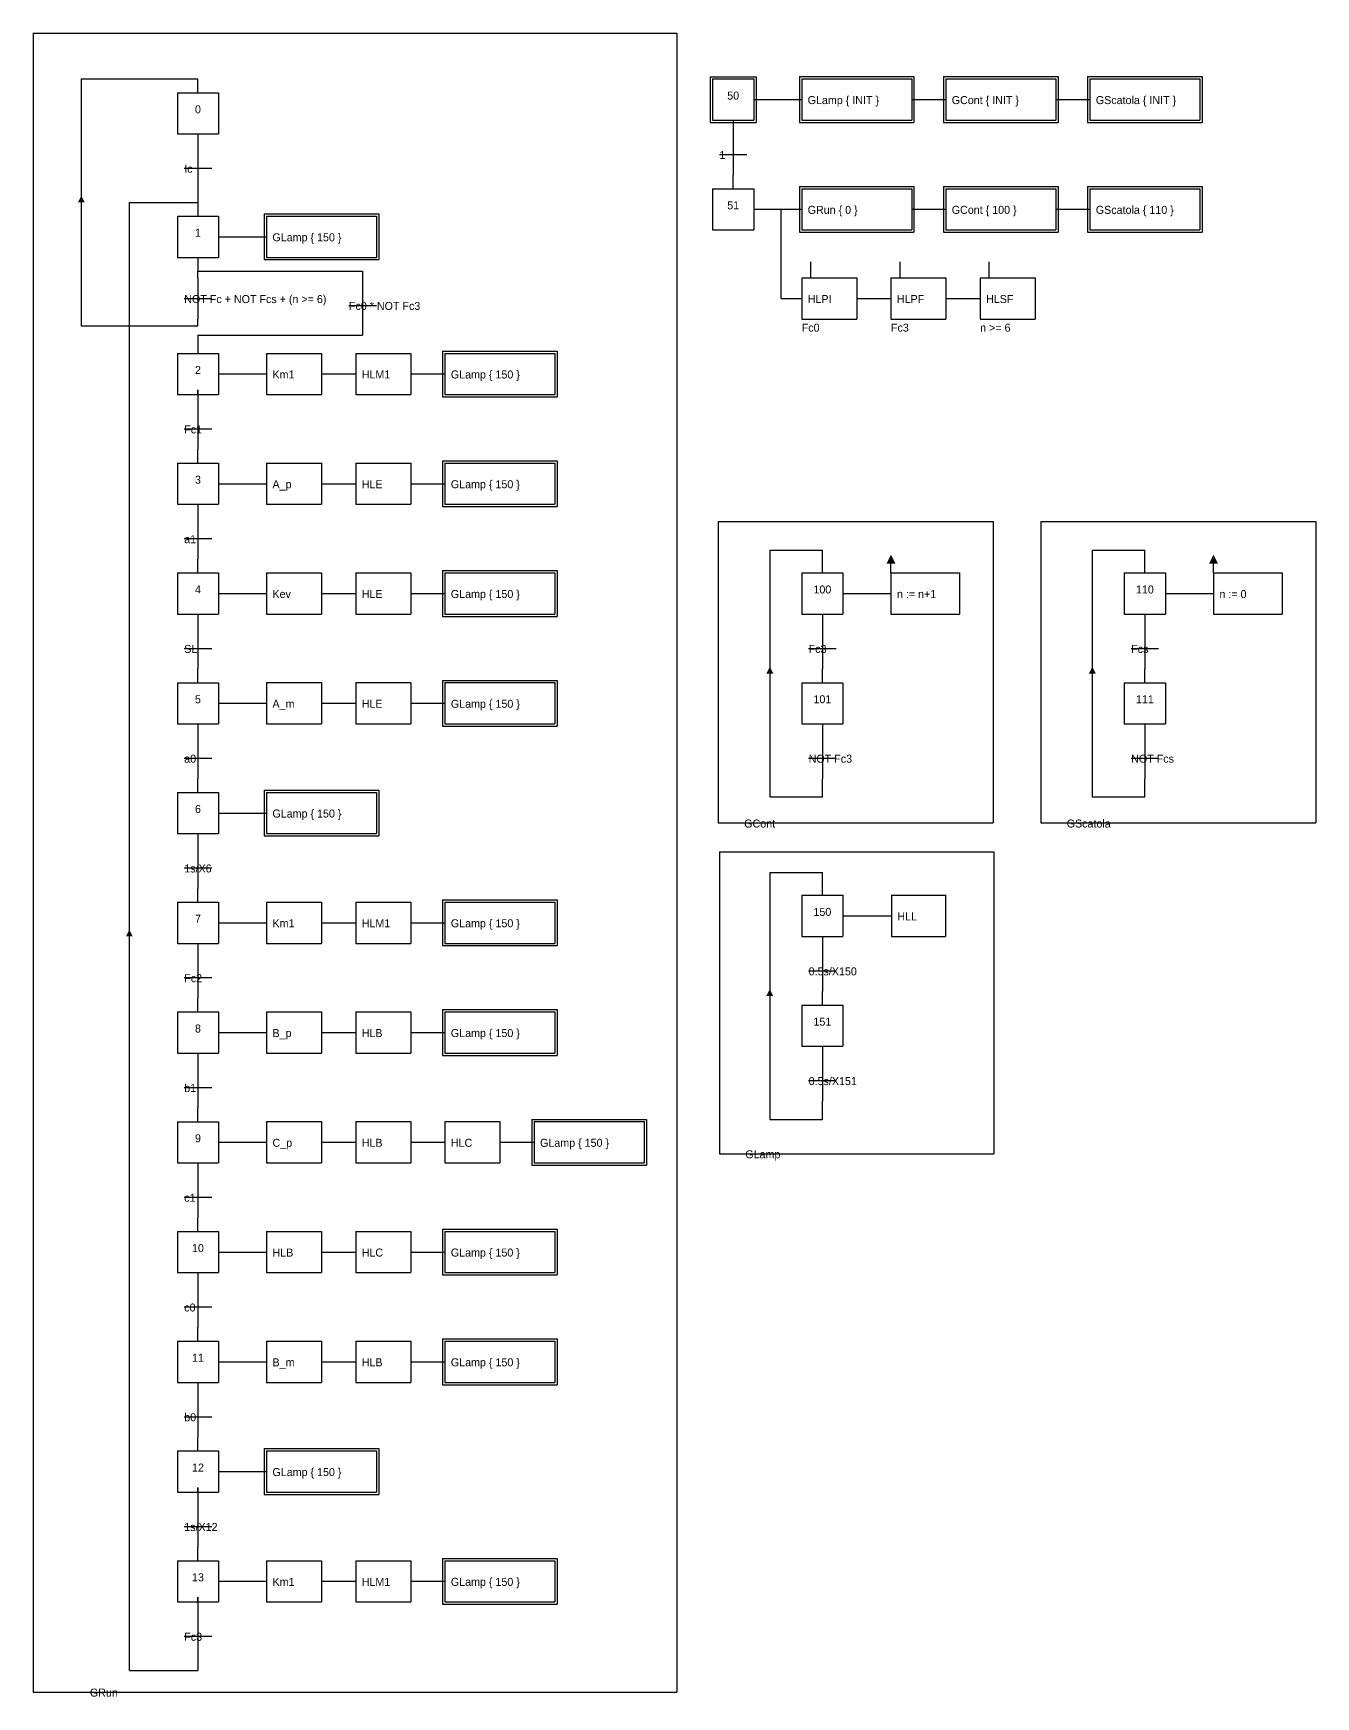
# Model space of a CAD drawing. Extents: x 1 to 289, y 5 to 746.
# Drawn here: x 8.5 to 288.8, y 5.5 to 369.2 of the extents above; entities that cross this region are included whole.
import ezdxf
from ezdxf.enums import TextEntityAlignment as Align

# ---------------------------------------------------------------- set-up
doc = ezdxf.new("R2010")
doc.units = 0
doc.linetypes.add('AUSGEZOGEN', pattern=[0])
for name, color, linetype in [('1', 7, 'AUSGEZOGEN'), ('LINES', 7, 'AUSGEZOGEN'), ('TCONNECTIONS', 7, 'AUSGEZOGEN'), ('TEXT', 7, 'AUSGEZOGEN')]:
    doc.layers.add(name, color=color, linetype=linetype)

# ---------------------------------------------------------------- blocks, each defined once
blk = doc.blocks.new('B79')
at = {"layer": 'TCONNECTIONS', "color": 7}
for p, q in [((0, 9), (9, 9)), ((0, 9), (0, 0)), ((9, 9), (9, 0)), ((0, 0), (9, 0))]:
    blk.add_line(p, q, dxfattribs=at)
blk.add_text('0', height=1.75, dxfattribs=at).set_placement((4.5, 4.5), align=Align.CENTER)
blk = doc.blocks.new('B80')
at = {"layer": 'TCONNECTIONS', "color": 7}
for p, q in [((3, 9), (3, 0)), ((0, 4.5), (6, 4.5))]:
    blk.add_line(p, q, dxfattribs=at)
at = {"layer": 'TEXT', "color": 7}
blk.add_text('Ic', height=1.75, dxfattribs=at).set_placement((0, 3.5))
blk = doc.blocks.new('B81')
at = {"layer": 'TEXT', "color": 7}
for p, q in [((0, 9), (9, 9)), ((0, 9), (0, 0)), ((9, 9), (9, 0)), ((0, 0), (9, 0))]:
    blk.add_line(p, q, dxfattribs=at)
blk.add_text('1', height=1.75, dxfattribs=at).set_placement((4.5, 4.5), align=Align.CENTER)
blk = doc.blocks.new('B82')
at = {"layer": 'TEXT', "color": 7}
for p, q in [((3, 9), (3, 0)), ((0, 4.5), (6, 4.5))]:
    blk.add_line(p, q, dxfattribs=at)
blk.add_text('Fc0 * NOT Fc3', height=1.75, dxfattribs=at).set_placement((0, 3.5))
blk = doc.blocks.new('B83')
at = {"layer": 'TEXT', "color": 7}
for p, q in [((0, 9), (9, 9)), ((0, 9), (0, 0)), ((9, 9), (9, 0)), ((0, 0), (9, 0))]:
    blk.add_line(p, q, dxfattribs=at)
blk.add_text('2', height=1.75, dxfattribs=at).set_placement((4.5, 4.5), align=Align.CENTER)
blk = doc.blocks.new('B84')
at = {"layer": 'TEXT', "color": 7}
for p, q in [((3, 9), (3, 0)), ((0, 4.5), (6, 4.5))]:
    blk.add_line(p, q, dxfattribs=at)
blk.add_text('NOT Fc + NOT Fcs + (n >= 6)', height=1.75, dxfattribs=at).set_placement((0, 3.5))
blk = doc.blocks.new('B85')
at = {"layer": 'TEXT', "color": 7}
for p, q in [((0, 9), (9, 9)), ((0, 9), (0, 0)), ((9, 9), (9, 0)), ((0, 0), (9, 0))]:
    blk.add_line(p, q, dxfattribs=at)
blk.add_text('3', height=1.75, dxfattribs=at).set_placement((4.5, 4.5), align=Align.CENTER)
blk = doc.blocks.new('B86')
at = {"layer": 'TEXT', "color": 7}
for p, q in [((3, 9), (3, 0)), ((0, 4.5), (6, 4.5))]:
    blk.add_line(p, q, dxfattribs=at)
blk.add_text('Fc1', height=1.75, dxfattribs=at).set_placement((0, 3.5))
blk = doc.blocks.new('B87')
at = {"layer": 'TEXT', "color": 7}
for p, q in [((0, 9), (9, 9)), ((0, 9), (0, 0)), ((9, 9), (9, 0)), ((0, 0), (9, 0))]:
    blk.add_line(p, q, dxfattribs=at)
blk.add_text('4', height=1.75, dxfattribs=at).set_placement((4.5, 4.5), align=Align.CENTER)
blk = doc.blocks.new('B88')
at = {"layer": 'TEXT', "color": 7}
for p, q in [((3, 9), (3, 0)), ((0, 4.5), (6, 4.5))]:
    blk.add_line(p, q, dxfattribs=at)
blk.add_text('a1', height=1.75, dxfattribs=at).set_placement((0, 3.5))
blk = doc.blocks.new('B89')
at = {"layer": 'TEXT', "color": 7}
for p, q in [((0, 9), (9, 9)), ((0, 9), (0, 0)), ((9, 9), (9, 0)), ((0, 0), (9, 0))]:
    blk.add_line(p, q, dxfattribs=at)
blk.add_text('5', height=1.75, dxfattribs=at).set_placement((4.5, 4.5), align=Align.CENTER)
blk = doc.blocks.new('B90')
at = {"layer": 'TEXT', "color": 7}
for p, q in [((3, 9), (3, 0)), ((0, 4.5), (6, 4.5))]:
    blk.add_line(p, q, dxfattribs=at)
blk.add_text('SL', height=1.75, dxfattribs=at).set_placement((0, 3.5))
blk = doc.blocks.new('B91')
at = {"layer": 'TEXT', "color": 7}
for p, q in [((0, 9), (9, 9)), ((0, 9), (0, 0)), ((9, 9), (9, 0)), ((0, 0), (9, 0))]:
    blk.add_line(p, q, dxfattribs=at)
blk.add_text('6', height=1.75, dxfattribs=at).set_placement((4.5, 4.5), align=Align.CENTER)
blk = doc.blocks.new('B92')
at = {"layer": 'TEXT', "color": 7}
for p, q in [((3, 9), (3, 0)), ((0, 4.5), (6, 4.5))]:
    blk.add_line(p, q, dxfattribs=at)
blk.add_text('a0', height=1.75, dxfattribs=at).set_placement((0, 3.5))
blk = doc.blocks.new('B93')
at = {"layer": 'TEXT', "color": 7}
for p, q in [((0, 9), (9, 9)), ((0, 9), (0, 0)), ((9, 9), (9, 0)), ((0, 0), (9, 0))]:
    blk.add_line(p, q, dxfattribs=at)
blk.add_text('7', height=1.75, dxfattribs=at).set_placement((4.5, 4.5), align=Align.CENTER)
blk = doc.blocks.new('B94')
at = {"layer": 'TEXT', "color": 7}
for p, q in [((3, 9), (3, 0)), ((0, 4.5), (6, 4.5))]:
    blk.add_line(p, q, dxfattribs=at)
blk.add_text('1s/X6', height=1.75, dxfattribs=at).set_placement((0, 3.5))
blk = doc.blocks.new('B95')
at = {"layer": 'TEXT', "color": 7}
for p, q in [((0, 9), (9, 9)), ((0, 9), (0, 0)), ((9, 9), (9, 0)), ((0, 0), (9, 0))]:
    blk.add_line(p, q, dxfattribs=at)
blk.add_text('8', height=1.75, dxfattribs=at).set_placement((4.5, 4.5), align=Align.CENTER)
blk = doc.blocks.new('B96')
at = {"layer": 'TEXT', "color": 7}
for p, q in [((3, 9), (3, 0)), ((0, 4.5), (6, 4.5))]:
    blk.add_line(p, q, dxfattribs=at)
blk.add_text('Fc2', height=1.75, dxfattribs=at).set_placement((0, 3.5))
blk = doc.blocks.new('B97')
at = {"layer": 'TEXT', "color": 7}
for p, q in [((0, 9), (9, 9)), ((0, 9), (0, 0)), ((9, 9), (9, 0)), ((0, 0), (9, 0))]:
    blk.add_line(p, q, dxfattribs=at)
blk.add_text('9', height=1.75, dxfattribs=at).set_placement((4.5, 4.5), align=Align.CENTER)
blk = doc.blocks.new('B98')
at = {"layer": 'TEXT', "color": 7}
for p, q in [((3, 9), (3, 0)), ((0, 4.5), (6, 4.5))]:
    blk.add_line(p, q, dxfattribs=at)
blk.add_text('b1', height=1.75, dxfattribs=at).set_placement((0, 3.5))
blk = doc.blocks.new('B99')
at = {"layer": 'TEXT', "color": 7}
for p, q in [((0, 9), (9, 9)), ((0, 9), (0, 0)), ((9, 9), (9, 0)), ((0, 0), (9, 0))]:
    blk.add_line(p, q, dxfattribs=at)
blk.add_text('10', height=1.75, dxfattribs=at).set_placement((4.5, 4.5), align=Align.CENTER)
blk = doc.blocks.new('B100')
at = {"layer": 'TEXT', "color": 7}
for p, q in [((3, 9), (3, 0)), ((0, 4.5), (6, 4.5))]:
    blk.add_line(p, q, dxfattribs=at)
blk.add_text('c1', height=1.75, dxfattribs=at).set_placement((0, 3.5))
blk = doc.blocks.new('B101')
at = {"layer": 'TEXT', "color": 7}
for p, q in [((0, 9), (9, 9)), ((0, 9), (0, 0)), ((9, 9), (9, 0)), ((0, 0), (9, 0))]:
    blk.add_line(p, q, dxfattribs=at)
blk.add_text('11', height=1.75, dxfattribs=at).set_placement((4.5, 4.5), align=Align.CENTER)
blk = doc.blocks.new('B102')
at = {"layer": 'TEXT', "color": 7}
for p, q in [((3, 9), (3, 0)), ((0, 4.5), (6, 4.5))]:
    blk.add_line(p, q, dxfattribs=at)
blk.add_text('c0', height=1.75, dxfattribs=at).set_placement((0, 3.5))
blk = doc.blocks.new('B103')
at = {"layer": 'TEXT', "color": 7}
for p, q in [((0, 9), (9, 9)), ((0, 9), (0, 0)), ((9, 9), (9, 0)), ((0, 0), (9, 0))]:
    blk.add_line(p, q, dxfattribs=at)
blk.add_text('12', height=1.75, dxfattribs=at).set_placement((4.5, 4.5), align=Align.CENTER)
blk = doc.blocks.new('B104')
at = {"layer": 'TEXT', "color": 7}
for p, q in [((3, 9), (3, 0)), ((0, 4.5), (6, 4.5))]:
    blk.add_line(p, q, dxfattribs=at)
blk.add_text('b0', height=1.75, dxfattribs=at).set_placement((0, 3.5))
blk = doc.blocks.new('B105')
at = {"layer": 'TEXT', "color": 7}
for p, q in [((0, 9), (9, 9)), ((0, 9), (0, 0)), ((9, 9), (9, 0)), ((0, 0), (9, 0))]:
    blk.add_line(p, q, dxfattribs=at)
blk.add_text('13', height=1.75, dxfattribs=at).set_placement((4.5, 4.5), align=Align.CENTER)
blk = doc.blocks.new('B106')
at = {"layer": 'TEXT', "color": 7}
for p, q in [((3, 9), (3, 0)), ((0, 4.5), (6, 4.5))]:
    blk.add_line(p, q, dxfattribs=at)
blk.add_text('1s/X12', height=1.75, dxfattribs=at).set_placement((0, 3.5))
blk = doc.blocks.new('B107')
at = {"layer": 'TEXT', "color": 7}
for p, q in [((3, 9), (3, 0)), ((0, 4.5), (6, 4.5))]:
    blk.add_line(p, q, dxfattribs=at)
blk.add_text('Fc3', height=1.75, dxfattribs=at).set_placement((0, 3.5))
blk = doc.blocks.new('B108')
at = {"layer": 'TEXT', "color": 7}
for p, q in [((0, 65.93), (60.1, 65.93)), ((0, 65.93), (0, 0)), ((60.1, 65.93), (60.1, 0)), ((0, 0), (60.1, 0))]:
    blk.add_line(p, q, dxfattribs=at)
blk.add_text(' GCont ', height=1.75, dxfattribs=at).set_placement((5.01, -1))
blk = doc.blocks.new('B109')
at = {"layer": 'TEXT', "color": 7}
for p, q in [((0, 9), (9, 9)), ((0, 9), (0, 0)), ((9, 9), (9, 0)), ((0, 0), (9, 0))]:
    blk.add_line(p, q, dxfattribs=at)
blk.add_text('100', height=1.75, dxfattribs=at).set_placement((4.5, 4.5), align=Align.CENTER)
blk = doc.blocks.new('B110')
at = {"layer": 'TEXT', "color": 7}
for p, q in [((0, 9), (9, 9)), ((0, 9), (0, 0)), ((9, 9), (9, 0)), ((0, 0), (9, 0))]:
    blk.add_line(p, q, dxfattribs=at)
blk.add_text('101', height=1.75, dxfattribs=at).set_placement((4.5, 4.5), align=Align.CENTER)
blk = doc.blocks.new('B111')
at = {"layer": 'TEXT', "color": 7}
for p, q in [((3, 9), (3, 0)), ((0, 4.5), (6, 4.5))]:
    blk.add_line(p, q, dxfattribs=at)
blk.add_text('Fc3', height=1.75, dxfattribs=at).set_placement((0, 3.5))
blk = doc.blocks.new('B112')
at = {"layer": 'TEXT', "color": 7}
for p, q in [((3, 9), (3, 0)), ((0, 4.5), (6, 4.5))]:
    blk.add_line(p, q, dxfattribs=at)
blk.add_text('NOT Fc3', height=1.75, dxfattribs=at).set_placement((0, 3.5))
blk = doc.blocks.new('B113')
at = {"layer": 'TEXT', "color": 7}
for p, q in [((0, 9), (0, 11)), ((0, 9), (15, 9)), ((0, 9), (0, 0)), ((15, 9), (15, 0)), ((0, 0), (15, 0))]:
    blk.add_line(p, q, dxfattribs=at)
blk.add_solid([(-1, 11), (0, 13), (-1, 11), (1, 11)], dxfattribs=at)
blk.add_text('  n := n+1', height=1.75, dxfattribs=at).set_placement((0, 3.5))
blk = doc.blocks.new('B114')
at = {"layer": 'TEXT', "color": 7}
for p, q in [((0, 66), (60, 66)), ((0, 66), (0, 0)), ((60, 66), (60, 0)), ((0, 0), (60, 0))]:
    blk.add_line(p, q, dxfattribs=at)
blk.add_text(' GLamp ', height=1.75, dxfattribs=at).set_placement((5, -1))
blk = doc.blocks.new('B115')
at = {"layer": 'TEXT', "color": 7}
for p, q in [((0, 9), (9, 9)), ((0, 9), (0, 0)), ((9, 9), (9, 0)), ((0, 0), (9, 0))]:
    blk.add_line(p, q, dxfattribs=at)
blk.add_text('150', height=1.75, dxfattribs=at).set_placement((4.5, 4.5), align=Align.CENTER)
blk = doc.blocks.new('B116')
at = {"layer": 'TEXT', "color": 7}
for p, q in [((0, 9), (9, 9)), ((0, 9), (0, 0)), ((9, 9), (9, 0)), ((0, 0), (9, 0))]:
    blk.add_line(p, q, dxfattribs=at)
blk.add_text('151', height=1.75, dxfattribs=at).set_placement((4.5, 4.5), align=Align.CENTER)
blk = doc.blocks.new('B117')
at = {"layer": 'TEXT', "color": 7}
for p, q in [((3, 9), (3, 0)), ((0, 4.5), (6, 4.5))]:
    blk.add_line(p, q, dxfattribs=at)
blk.add_text('0.5s/X150', height=1.75, dxfattribs=at).set_placement((0, 3.5))
blk = doc.blocks.new('B118')
at = {"layer": 'TEXT', "color": 7}
for p, q in [((3, 9), (3, 0)), ((0, 4.5), (6, 4.5))]:
    blk.add_line(p, q, dxfattribs=at)
blk.add_text('0.5s/X151', height=1.75, dxfattribs=at).set_placement((0, 3.5))
blk = doc.blocks.new('B119')
at = {"layer": 'TEXT', "color": 7}
for p, q in [((0, 9.01), (11.84, 9.01)), ((0, 9.01), (0, 0)), ((11.84, 9.01), (11.84, 0)), ((0, 0), (11.84, 0))]:
    blk.add_line(p, q, dxfattribs=at)
blk.add_text('  HLL', height=1.75, dxfattribs=at).set_placement((0, 3.51))
blk = doc.blocks.new('B120')
at = {"layer": 'TEXT', "color": 7}
for p, q in [((0, 65.93), (60.1, 65.93)), ((0, 65.93), (0, 0)), ((60.1, 65.93), (60.1, 0)), ((0, 0), (60.1, 0))]:
    blk.add_line(p, q, dxfattribs=at)
blk.add_text(' GScatola ', height=1.75, dxfattribs=at).set_placement((5.01, -1))
blk = doc.blocks.new('B121')
at = {"layer": 'TEXT', "color": 7}
for p, q in [((0, 9), (9, 9)), ((0, 9), (0, 0)), ((9, 9), (9, 0)), ((0, 0), (9, 0))]:
    blk.add_line(p, q, dxfattribs=at)
blk.add_text('110', height=1.75, dxfattribs=at).set_placement((4.5, 4.5), align=Align.CENTER)
blk = doc.blocks.new('B122')
at = {"layer": 'TEXT', "color": 7}
for p, q in [((0, 9), (9, 9)), ((0, 9), (0, 0)), ((9, 9), (9, 0)), ((0, 0), (9, 0))]:
    blk.add_line(p, q, dxfattribs=at)
blk.add_text('111', height=1.75, dxfattribs=at).set_placement((4.5, 4.5), align=Align.CENTER)
blk = doc.blocks.new('B123')
at = {"layer": 'TEXT', "color": 7}
for p, q in [((3, 9), (3, 0)), ((0, 4.5), (6, 4.5))]:
    blk.add_line(p, q, dxfattribs=at)
blk.add_text('Fcs', height=1.75, dxfattribs=at).set_placement((0, 3.5))
blk = doc.blocks.new('B124')
at = {"layer": 'TEXT', "color": 7}
for p, q in [((3, 9), (3, 0)), ((0, 4.5), (6, 4.5))]:
    blk.add_line(p, q, dxfattribs=at)
blk.add_text('NOT Fcs', height=1.75, dxfattribs=at).set_placement((0, 3.5))
blk = doc.blocks.new('B125')
at = {"layer": 'TEXT', "color": 7}
for p, q in [((-0.5, 9.51), (24.54, 9.51)), ((-0.5, 9.51), (-0.5, -0.5)), ((0, 9.01), (24.04, 9.01)), ((0, 9.01), (0, 0)), ((24.04, 9.01), (24.04, 0)), ((24.54, 9.51), (24.54, -0.5)), ((0, 0), (24.04, 0)), ((-0.5, -0.5), (24.54, -0.5))]:
    blk.add_line(p, q, dxfattribs=at)
blk.add_text('  GLamp { 150 }', height=1.75, dxfattribs=at).set_placement((0, 3.51))
blk = doc.blocks.new('B126')
at = {"layer": 'TEXT', "color": 7}
for p, q in [((0, 9.01), (12.02, 9.01)), ((0, 9.01), (0, 0)), ((12.02, 9.01), (12.02, 0)), ((0, 0), (12.02, 0))]:
    blk.add_line(p, q, dxfattribs=at)
blk.add_text('  Km1', height=1.75, dxfattribs=at).set_placement((0, 3.51))
blk = doc.blocks.new('B127')
at = {"layer": 'TEXT', "color": 7}
for p, q in [((0, 9.01), (12.02, 9.01)), ((0, 9.01), (0, 0)), ((12.02, 9.01), (12.02, 0)), ((0, 0), (12.02, 0))]:
    blk.add_line(p, q, dxfattribs=at)
blk.add_text('  HLM1', height=1.75, dxfattribs=at).set_placement((0, 3.51))
blk = doc.blocks.new('B128')
at = {"layer": 'TEXT', "color": 7}
for p, q in [((-0.5, 9.51), (24.54, 9.51)), ((-0.5, 9.51), (-0.5, -0.5)), ((0, 9.01), (24.04, 9.01)), ((0, 9.01), (0, 0)), ((24.04, 9.01), (24.04, 0)), ((24.54, 9.51), (24.54, -0.5)), ((0, 0), (24.04, 0)), ((-0.5, -0.5), (24.54, -0.5))]:
    blk.add_line(p, q, dxfattribs=at)
blk.add_text('  GLamp { 150 }', height=1.75, dxfattribs=at).set_placement((0, 3.51))
blk = doc.blocks.new('B129')
at = {"layer": 'TEXT', "color": 7}
for p, q in [((0, 9.01), (12.02, 9.01)), ((0, 9.01), (0, 0)), ((12.02, 9.01), (12.02, 0)), ((0, 0), (12.02, 0))]:
    blk.add_line(p, q, dxfattribs=at)
blk.add_text('  A_p', height=1.75, dxfattribs=at).set_placement((0, 3.51))
blk = doc.blocks.new('B130')
at = {"layer": 'TEXT', "color": 7}
for p, q in [((0, 9.01), (12.02, 9.01)), ((0, 9.01), (0, 0)), ((12.02, 9.01), (12.02, 0)), ((0, 0), (12.02, 0))]:
    blk.add_line(p, q, dxfattribs=at)
blk.add_text('  HLE', height=1.75, dxfattribs=at).set_placement((0, 3.51))
blk = doc.blocks.new('B131')
at = {"layer": 'TEXT', "color": 7}
for p, q in [((-0.5, 9.51), (24.54, 9.51)), ((-0.5, 9.51), (-0.5, -0.5)), ((0, 9.01), (24.04, 9.01)), ((0, 9.01), (0, 0)), ((24.04, 9.01), (24.04, 0)), ((24.54, 9.51), (24.54, -0.5)), ((0, 0), (24.04, 0)), ((-0.5, -0.5), (24.54, -0.5))]:
    blk.add_line(p, q, dxfattribs=at)
blk.add_text('  GLamp { 150 }', height=1.75, dxfattribs=at).set_placement((0, 3.51))
blk = doc.blocks.new('B132')
at = {"layer": 'TEXT', "color": 7}
for p, q in [((0, 9.01), (12.02, 9.01)), ((0, 9.01), (0, 0)), ((12.02, 9.01), (12.02, 0)), ((0, 0), (12.02, 0))]:
    blk.add_line(p, q, dxfattribs=at)
blk.add_text('  Kev', height=1.75, dxfattribs=at).set_placement((0, 3.51))
blk = doc.blocks.new('B133')
at = {"layer": 'TEXT', "color": 7}
for p, q in [((0, 9.01), (12.02, 9.01)), ((0, 9.01), (0, 0)), ((12.02, 9.01), (12.02, 0)), ((0, 0), (12.02, 0))]:
    blk.add_line(p, q, dxfattribs=at)
blk.add_text('  HLE', height=1.75, dxfattribs=at).set_placement((0, 3.51))
blk = doc.blocks.new('B134')
at = {"layer": 'TEXT', "color": 7}
for p, q in [((-0.5, 9.51), (24.54, 9.51)), ((-0.5, 9.51), (-0.5, -0.5)), ((0, 9.01), (24.04, 9.01)), ((0, 9.01), (0, 0)), ((24.04, 9.01), (24.04, 0)), ((24.54, 9.51), (24.54, -0.5)), ((0, 0), (24.04, 0)), ((-0.5, -0.5), (24.54, -0.5))]:
    blk.add_line(p, q, dxfattribs=at)
blk.add_text('  GLamp { 150 }', height=1.75, dxfattribs=at).set_placement((0, 3.51))
blk = doc.blocks.new('B135')
at = {"layer": 'TEXT', "color": 7}
for p, q in [((0, 9.01), (12.02, 9.01)), ((0, 9.01), (0, 0)), ((12.02, 9.01), (12.02, 0)), ((0, 0), (12.02, 0))]:
    blk.add_line(p, q, dxfattribs=at)
blk.add_text('  A_m', height=1.75, dxfattribs=at).set_placement((0, 3.51))
blk = doc.blocks.new('B136')
at = {"layer": 'TEXT', "color": 7}
for p, q in [((0, 9.01), (12.02, 9.01)), ((0, 9.01), (0, 0)), ((12.02, 9.01), (12.02, 0)), ((0, 0), (12.02, 0))]:
    blk.add_line(p, q, dxfattribs=at)
blk.add_text('  HLE', height=1.75, dxfattribs=at).set_placement((0, 3.51))
blk = doc.blocks.new('B137')
at = {"layer": 'TEXT', "color": 7}
for p, q in [((-0.5, 9.51), (24.54, 9.51)), ((-0.5, 9.51), (-0.5, -0.5)), ((0, 9.01), (24.04, 9.01)), ((0, 9.01), (0, 0)), ((24.04, 9.01), (24.04, 0)), ((24.54, 9.51), (24.54, -0.5)), ((0, 0), (24.04, 0)), ((-0.5, -0.5), (24.54, -0.5))]:
    blk.add_line(p, q, dxfattribs=at)
blk.add_text('  GLamp { 150 }', height=1.75, dxfattribs=at).set_placement((0, 3.51))
blk = doc.blocks.new('B138')
at = {"layer": 'TEXT', "color": 7}
for p, q in [((-0.5, 9.51), (24.54, 9.51)), ((-0.5, 9.51), (-0.5, -0.5)), ((0, 9.01), (24.04, 9.01)), ((0, 9.01), (0, 0)), ((24.04, 9.01), (24.04, 0)), ((24.54, 9.51), (24.54, -0.5)), ((0, 0), (24.04, 0)), ((-0.5, -0.5), (24.54, -0.5))]:
    blk.add_line(p, q, dxfattribs=at)
blk.add_text('  GLamp { 150 }', height=1.75, dxfattribs=at).set_placement((0, 3.51))
blk = doc.blocks.new('B139')
at = {"layer": 'TEXT', "color": 7}
for p, q in [((0, 9.01), (12.02, 9.01)), ((0, 9.01), (0, 0)), ((12.02, 9.01), (12.02, 0)), ((0, 0), (12.02, 0))]:
    blk.add_line(p, q, dxfattribs=at)
blk.add_text('  Km1', height=1.75, dxfattribs=at).set_placement((0, 3.51))
blk = doc.blocks.new('B140')
at = {"layer": 'TEXT', "color": 7}
for p, q in [((0, 9.01), (12.02, 9.01)), ((0, 9.01), (0, 0)), ((12.02, 9.01), (12.02, 0)), ((0, 0), (12.02, 0))]:
    blk.add_line(p, q, dxfattribs=at)
blk.add_text('  HLM1', height=1.75, dxfattribs=at).set_placement((0, 3.51))
blk = doc.blocks.new('B141')
at = {"layer": 'TEXT', "color": 7}
for p, q in [((-0.5, 9.51), (24.54, 9.51)), ((-0.5, 9.51), (-0.5, -0.5)), ((0, 9.01), (24.04, 9.01)), ((0, 9.01), (0, 0)), ((24.04, 9.01), (24.04, 0)), ((24.54, 9.51), (24.54, -0.5)), ((0, 0), (24.04, 0)), ((-0.5, -0.5), (24.54, -0.5))]:
    blk.add_line(p, q, dxfattribs=at)
blk.add_text('  GLamp { 150 }', height=1.75, dxfattribs=at).set_placement((0, 3.51))
blk = doc.blocks.new('B142')
at = {"layer": 'TEXT', "color": 7}
for p, q in [((0, 9.01), (12.02, 9.01)), ((0, 9.01), (0, 0)), ((12.02, 9.01), (12.02, 0)), ((0, 0), (12.02, 0))]:
    blk.add_line(p, q, dxfattribs=at)
blk.add_text('  B_p', height=1.75, dxfattribs=at).set_placement((0, 3.51))
blk = doc.blocks.new('B143')
at = {"layer": 'TEXT', "color": 7}
for p, q in [((0, 9.01), (12.02, 9.01)), ((0, 9.01), (0, 0)), ((12.02, 9.01), (12.02, 0)), ((0, 0), (12.02, 0))]:
    blk.add_line(p, q, dxfattribs=at)
blk.add_text('  HLB', height=1.75, dxfattribs=at).set_placement((0, 3.51))
blk = doc.blocks.new('B144')
at = {"layer": 'TEXT', "color": 7}
for p, q in [((-0.5, 9.51), (24.54, 9.51)), ((-0.5, 9.51), (-0.5, -0.5)), ((0, 9.01), (24.04, 9.01)), ((0, 9.01), (0, 0)), ((24.04, 9.01), (24.04, 0)), ((24.54, 9.51), (24.54, -0.5)), ((0, 0), (24.04, 0)), ((-0.5, -0.5), (24.54, -0.5))]:
    blk.add_line(p, q, dxfattribs=at)
blk.add_text('  GLamp { 150 }', height=1.75, dxfattribs=at).set_placement((0, 3.51))
blk = doc.blocks.new('B145')
at = {"layer": 'TEXT', "color": 7}
for p, q in [((0, 9.01), (12.02, 9.01)), ((0, 9.01), (0, 0)), ((12.02, 9.01), (12.02, 0)), ((0, 0), (12.02, 0))]:
    blk.add_line(p, q, dxfattribs=at)
blk.add_text('  C_p', height=1.75, dxfattribs=at).set_placement((0, 3.51))
blk = doc.blocks.new('B146')
at = {"layer": 'TEXT', "color": 7}
for p, q in [((0, 9.01), (12.02, 9.01)), ((0, 9.01), (0, 0)), ((12.02, 9.01), (12.02, 0)), ((0, 0), (12.02, 0))]:
    blk.add_line(p, q, dxfattribs=at)
blk.add_text('  HLB', height=1.75, dxfattribs=at).set_placement((0, 3.51))
blk = doc.blocks.new('B147')
at = {"layer": 'TEXT', "color": 7}
for p, q in [((-0.5, 9.51), (24.54, 9.51)), ((-0.5, 9.51), (-0.5, -0.5)), ((0, 9.01), (24.04, 9.01)), ((0, 9.01), (0, 0)), ((24.04, 9.01), (24.04, 0)), ((24.54, 9.51), (24.54, -0.5)), ((0, 0), (24.04, 0)), ((-0.5, -0.5), (24.54, -0.5))]:
    blk.add_line(p, q, dxfattribs=at)
blk.add_text('  GLamp { 150 }', height=1.75, dxfattribs=at).set_placement((0, 3.51))
blk = doc.blocks.new('B148')
at = {"layer": 'TEXT', "color": 7}
for p, q in [((0, 9.01), (12.02, 9.01)), ((0, 9.01), (0, 0)), ((12.02, 9.01), (12.02, 0)), ((0, 0), (12.02, 0))]:
    blk.add_line(p, q, dxfattribs=at)
blk.add_text('  HLC', height=1.75, dxfattribs=at).set_placement((0, 3.51))
blk = doc.blocks.new('B149')
at = {"layer": 'TEXT', "color": 7}
for p, q in [((0, 9.01), (12.02, 9.01)), ((0, 9.01), (0, 0)), ((12.02, 9.01), (12.02, 0)), ((0, 0), (12.02, 0))]:
    blk.add_line(p, q, dxfattribs=at)
blk.add_text('  HLB', height=1.75, dxfattribs=at).set_placement((0, 3.51))
blk = doc.blocks.new('B150')
at = {"layer": 'TEXT', "color": 7}
for p, q in [((-0.5, 9.51), (24.54, 9.51)), ((-0.5, 9.51), (-0.5, -0.5)), ((0, 9.01), (24.04, 9.01)), ((0, 9.01), (0, 0)), ((24.04, 9.01), (24.04, 0)), ((24.54, 9.51), (24.54, -0.5)), ((0, 0), (24.04, 0)), ((-0.5, -0.5), (24.54, -0.5))]:
    blk.add_line(p, q, dxfattribs=at)
blk.add_text('  GLamp { 150 }', height=1.75, dxfattribs=at).set_placement((0, 3.51))
blk = doc.blocks.new('B151')
at = {"layer": 'TEXT', "color": 7}
for p, q in [((0, 9.01), (12.02, 9.01)), ((0, 9.01), (0, 0)), ((12.02, 9.01), (12.02, 0)), ((0, 0), (12.02, 0))]:
    blk.add_line(p, q, dxfattribs=at)
blk.add_text('  HLC', height=1.75, dxfattribs=at).set_placement((0, 3.51))
blk = doc.blocks.new('B152')
at = {"layer": 'TEXT', "color": 7}
for p, q in [((0, 9.01), (12.02, 9.01)), ((0, 9.01), (0, 0)), ((12.02, 9.01), (12.02, 0)), ((0, 0), (12.02, 0))]:
    blk.add_line(p, q, dxfattribs=at)
blk.add_text('  B_m', height=1.75, dxfattribs=at).set_placement((0, 3.51))
blk = doc.blocks.new('B153')
at = {"layer": 'TEXT', "color": 7}
for p, q in [((0, 9.01), (12.02, 9.01)), ((0, 9.01), (0, 0)), ((12.02, 9.01), (12.02, 0)), ((0, 0), (12.02, 0))]:
    blk.add_line(p, q, dxfattribs=at)
blk.add_text('  HLB', height=1.75, dxfattribs=at).set_placement((0, 3.51))
blk = doc.blocks.new('B154')
at = {"layer": 'TEXT', "color": 7}
for p, q in [((-0.5, 9.51), (24.54, 9.51)), ((-0.5, 9.51), (-0.5, -0.5)), ((0, 9.01), (24.04, 9.01)), ((0, 9.01), (0, 0)), ((24.04, 9.01), (24.04, 0)), ((24.54, 9.51), (24.54, -0.5)), ((0, 0), (24.04, 0)), ((-0.5, -0.5), (24.54, -0.5))]:
    blk.add_line(p, q, dxfattribs=at)
blk.add_text('  GLamp { 150 }', height=1.75, dxfattribs=at).set_placement((0, 3.51))
blk = doc.blocks.new('B155')
at = {"layer": 'TEXT', "color": 7}
for p, q in [((-0.5, 9.51), (24.54, 9.51)), ((-0.5, 9.51), (-0.5, -0.5)), ((0, 9.01), (24.04, 9.01)), ((0, 9.01), (0, 0)), ((24.04, 9.01), (24.04, 0)), ((24.54, 9.51), (24.54, -0.5)), ((0, 0), (24.04, 0)), ((-0.5, -0.5), (24.54, -0.5))]:
    blk.add_line(p, q, dxfattribs=at)
blk.add_text('  GLamp { 150 }', height=1.75, dxfattribs=at).set_placement((0, 3.51))
blk = doc.blocks.new('B156')
at = {"layer": 'TEXT', "color": 7}
for p, q in [((0, 9.01), (12.02, 9.01)), ((0, 9.01), (0, 0)), ((12.02, 9.01), (12.02, 0)), ((0, 0), (12.02, 0))]:
    blk.add_line(p, q, dxfattribs=at)
blk.add_text('  Km1', height=1.75, dxfattribs=at).set_placement((0, 3.51))
blk = doc.blocks.new('B157')
at = {"layer": 'TEXT', "color": 7}
for p, q in [((0, 9.01), (12.02, 9.01)), ((0, 9.01), (0, 0)), ((12.02, 9.01), (12.02, 0)), ((0, 0), (12.02, 0))]:
    blk.add_line(p, q, dxfattribs=at)
blk.add_text('  HLM1', height=1.75, dxfattribs=at).set_placement((0, 3.51))
blk = doc.blocks.new('B158')
at = {"layer": 'TEXT', "color": 7}
for p, q in [((-0.5, 9.51), (24.54, 9.51)), ((-0.5, 9.51), (-0.5, -0.5)), ((0, 9.01), (24.04, 9.01)), ((0, 9.01), (0, 0)), ((24.04, 9.01), (24.04, 0)), ((24.54, 9.51), (24.54, -0.5)), ((0, 0), (24.04, 0)), ((-0.5, -0.5), (24.54, -0.5))]:
    blk.add_line(p, q, dxfattribs=at)
blk.add_text('  GLamp { 150 }', height=1.75, dxfattribs=at).set_placement((0, 3.51))
blk = doc.blocks.new('B159')
at = {"layer": 'TEXT', "color": 7}
for p, q in [((0, 362.71), (140.7, 362.71)), ((0, 362.71), (0, 0)), ((140.7, 362.71), (140.7, 0)), ((0, 0), (140.7, 0))]:
    blk.add_line(p, q, dxfattribs=at)
blk.add_text(' GRun ', height=1.75, dxfattribs=at).set_placement((11.72, -1))
blk = doc.blocks.new('B160')
at = {"layer": 'TEXT', "color": 7}
for p, q in [((-0.5, 9.5), (9.5, 9.5)), ((-0.5, 9.5), (-0.5, -0.5)), ((0, 9), (9, 9)), ((0, 9), (0, 0)), ((9, 9), (9, 0)), ((9.5, 9.5), (9.5, -0.5)), ((0, 0), (9, 0)), ((-0.5, -0.5), (9.5, -0.5))]:
    blk.add_line(p, q, dxfattribs=at)
blk.add_text('50', height=1.75, dxfattribs=at).set_placement((4.5, 4.5), align=Align.CENTER)
blk = doc.blocks.new('B161')
at = {"layer": 'TEXT', "color": 7}
for p, q in [((0, 9), (9, 9)), ((0, 9), (0, 0)), ((9, 9), (9, 0)), ((0, 0), (9, 0))]:
    blk.add_line(p, q, dxfattribs=at)
blk.add_text('51', height=1.75, dxfattribs=at).set_placement((4.5, 4.5), align=Align.CENTER)
blk = doc.blocks.new('B162')
at = {"layer": 'TEXT', "color": 7}
for p, q in [((-0.5, 9.51), (24.54, 9.51)), ((-0.5, 9.51), (-0.5, -0.5)), ((0, 9.01), (24.04, 9.01)), ((0, 9.01), (0, 0)), ((24.04, 9.01), (24.04, 0)), ((24.54, 9.51), (24.54, -0.5)), ((0, 0), (24.04, 0)), ((-0.5, -0.5), (24.54, -0.5))]:
    blk.add_line(p, q, dxfattribs=at)
blk.add_text('  GLamp { INIT }', height=1.75, dxfattribs=at).set_placement((0, 3.51))
blk = doc.blocks.new('B163')
at = {"layer": 'TEXT', "color": 7}
for p, q in [((-0.5, 9.51), (24.54, 9.51)), ((-0.5, 9.51), (-0.5, -0.5)), ((0, 9.01), (24.04, 9.01)), ((0, 9.01), (0, 0)), ((24.04, 9.01), (24.04, 0)), ((24.54, 9.51), (24.54, -0.5)), ((0, 0), (24.04, 0)), ((-0.5, -0.5), (24.54, -0.5))]:
    blk.add_line(p, q, dxfattribs=at)
blk.add_text('  GCont { INIT }', height=1.75, dxfattribs=at).set_placement((0, 3.51))
blk = doc.blocks.new('B164')
at = {"layer": 'TEXT', "color": 7}
for p, q in [((-0.5, 9.51), (24.54, 9.51)), ((-0.5, 9.51), (-0.5, -0.5)), ((0, 9.01), (24.04, 9.01)), ((0, 9.01), (0, 0)), ((24.04, 9.01), (24.04, 0)), ((24.54, 9.51), (24.54, -0.5)), ((0, 0), (24.04, 0)), ((-0.5, -0.5), (24.54, -0.5))]:
    blk.add_line(p, q, dxfattribs=at)
blk.add_text('  GScatola { INIT }', height=1.75, dxfattribs=at).set_placement((0, 3.51))
blk = doc.blocks.new('B165')
at = {"layer": 'TEXT', "color": 7}
for p, q in [((-0.5, 9.51), (24.54, 9.51)), ((-0.5, 9.51), (-0.5, -0.5)), ((0, 9.01), (24.04, 9.01)), ((0, 9.01), (0, 0)), ((24.04, 9.01), (24.04, 0)), ((24.54, 9.51), (24.54, -0.5)), ((0, 0), (24.04, 0)), ((-0.5, -0.5), (24.54, -0.5))]:
    blk.add_line(p, q, dxfattribs=at)
blk.add_text('  GCont { 100 }', height=1.75, dxfattribs=at).set_placement((0, 3.51))
blk = doc.blocks.new('B166')
at = {"layer": 'TEXT', "color": 7}
for p, q in [((-0.5, 9.51), (24.54, 9.51)), ((-0.5, 9.51), (-0.5, -0.5)), ((0, 9.01), (24.04, 9.01)), ((0, 9.01), (0, 0)), ((24.04, 9.01), (24.04, 0)), ((24.54, 9.51), (24.54, -0.5)), ((0, 0), (24.04, 0)), ((-0.5, -0.5), (24.54, -0.5))]:
    blk.add_line(p, q, dxfattribs=at)
blk.add_text('  GScatola { 110 }', height=1.75, dxfattribs=at).set_placement((0, 3.51))
blk = doc.blocks.new('B167')
at = {"layer": 'TEXT', "color": 7}
for p, q in [((-0.5, 9.51), (24.54, 9.51)), ((-0.5, 9.51), (-0.5, -0.5)), ((0, 9.01), (24.04, 9.01)), ((0, 9.01), (0, 0)), ((24.04, 9.01), (24.04, 0)), ((24.54, 9.51), (24.54, -0.5)), ((0, 0), (24.04, 0)), ((-0.5, -0.5), (24.54, -0.5))]:
    blk.add_line(p, q, dxfattribs=at)
blk.add_text('  GRun { 0 }', height=1.75, dxfattribs=at).set_placement((0, 3.51))
blk = doc.blocks.new('B168')
at = {"layer": 'TEXT', "color": 7}
for p, q in [((2, 9.01), (2, 12.51)), ((0, 9.01), (12.02, 9.01)), ((0, 9.01), (0, 0)), ((12.02, 9.01), (12.02, 0)), ((0, 0), (12.02, 0))]:
    blk.add_line(p, q, dxfattribs=at)
for s, p in [('  HLPI', (0, 3.51)), ('Fc0', (0, -2.75))]:
    blk.add_text(s, height=1.75, dxfattribs=at).set_placement(p)
blk = doc.blocks.new('B169')
at = {"layer": 'TEXT', "color": 7}
for p, q in [((2, 9.01), (2, 12.51)), ((0, 9.01), (12.02, 9.01)), ((0, 9.01), (0, 0)), ((12.02, 9.01), (12.02, 0)), ((0, 0), (12.02, 0))]:
    blk.add_line(p, q, dxfattribs=at)
for s, p in [('  HLPF', (0, 3.51)), ('Fc3', (0, -2.75))]:
    blk.add_text(s, height=1.75, dxfattribs=at).set_placement(p)
blk = doc.blocks.new('B170')
at = {"layer": 'TEXT', "color": 7}
for p, q in [((2, 9.01), (2, 12.51)), ((0, 9.01), (12.02, 9.01)), ((0, 9.01), (0, 0)), ((12.02, 9.01), (12.02, 0)), ((0, 0), (12.02, 0))]:
    blk.add_line(p, q, dxfattribs=at)
for s, p in [('  HLSF', (0, 3.51)), ('n >= 6', (0, -2.75))]:
    blk.add_text(s, height=1.75, dxfattribs=at).set_placement(p)
blk = doc.blocks.new('B171')
at = {"layer": 'TEXT', "color": 7}
for p, q in [((3, 9), (3, 0)), ((0, 4.5), (6, 4.5))]:
    blk.add_line(p, q, dxfattribs=at)
blk.add_text('1', height=1.75, dxfattribs=at).set_placement((0, 3.5))
blk = doc.blocks.new('B172')
at = {"layer": 'TEXT', "color": 7}
for p, q in [((0, 9), (0, 11)), ((0, 9), (15, 9)), ((0, 9), (0, 0)), ((15, 9), (15, 0)), ((0, 0), (15, 0))]:
    blk.add_line(p, q, dxfattribs=at)
blk.add_solid([(-1, 11), (0, 13), (-1, 11), (1, 11)], dxfattribs=at)
blk.add_text('  n := 0', height=1.75, dxfattribs=at).set_placement((0, 3.5))
blk = doc.blocks.new('B1')
at = {"layer": 'LINES', "color": 7}
for p, q in [((22.25, 359.21), (47.75, 359.21)), ((22.25, 359.21), (22.25, 305.21)), ((47.75, 356.21), (47.75, 359.21)), ((169.25, 354.71), (173.75, 354.71)), ((173.75, 354.71), (173.75, 354.71)), ((173.75, 354.71), (179.73, 354.71)), ((203.77, 354.71), (206.77, 354.71)), ((206.77, 354.71), (206.77, 354.71)), ((206.77, 354.71), (211.23, 354.71)), ((235.27, 354.71), (238.27, 354.71)), ((238.27, 354.71), (238.27, 354.71)), ((238.27, 354.71), (242.73, 354.71)), ((164.75, 350.21), (164.75, 350.21)), ((164.75, 350.21), (164.75, 350.21)), ((164.75, 350.21), (164.75, 347.21)), ((47.75, 347.21), (47.75, 346.71)), ((47.75, 346.71), (47.75, 346.71)), ((47.75, 346.71), (47.75, 344.21)), ((47.75, 335.21), (47.75, 334.71)), ((47.75, 334.71), (47.75, 334.71)), ((47.75, 334.71), (47.75, 332.21)), ((164.75, 335.21), (164.75, 338.21)), ((164.75, 338.21), (164.75, 338.21)), ((164.75, 338.21), (164.75, 338.21)), ((32.75, 11.21), (32.75, 332.21)), ((32.75, 332.21), (47.75, 332.21)), ((47.75, 332.21), (47.75, 332.21)), ((47.75, 332.21), (47.75, 332.21)), ((47.75, 332.21), (47.75, 329.21)), ((169.25, 330.71), (173.75, 330.71)), ((173.75, 330.71), (173.75, 330.71)), ((173.75, 330.71), (175.25, 330.71)), ((175.25, 311.21), (175.25, 330.71)), ((175.25, 330.71), (175.25, 330.71)), ((175.25, 330.71), (179.73, 330.71)), ((179.73, 330.71), (179.73, 330.71)), ((203.77, 330.71), (206.77, 330.71)), ((206.77, 330.71), (206.77, 330.71)), ((206.77, 330.71), (211.23, 330.71)), ((235.27, 330.71), (238.27, 330.71)), ((238.27, 330.71), (238.27, 330.71)), ((238.27, 330.71), (242.73, 330.71)), ((52.25, 324.71), (56.75, 324.71)), ((56.75, 324.71), (56.75, 324.71)), ((56.75, 324.71), (62.73, 324.71)), ((47.75, 320.21), (47.75, 317.21)), ((47.75, 317.21), (47.75, 317.21)), ((47.75, 315.71), (47.75, 317.21)), ((47.75, 317.21), (47.75, 317.21)), ((47.75, 317.21), (47.75, 317.21)), ((47.75, 317.21), (47.75, 317.21)), ((47.75, 317.21), (83.75, 317.21)), ((83.75, 317.21), (83.75, 314.21)), ((175.25, 311.21), (179.74, 311.21)), ((191.76, 311.21), (194.76, 311.21)), ((194.76, 311.21), (194.76, 311.21)), ((194.76, 311.21), (199.24, 311.21)), ((211.26, 311.21), (212.76, 311.21)), ((212.76, 311.21), (212.76, 311.21)), ((212.76, 311.21), (218.74, 311.21)), ((47.75, 305.21), (47.75, 306.71)), ((22.25, 305.21), (47.75, 305.21)), ((47.75, 303.21), (83.75, 303.21)), ((47.75, 303.21), (47.75, 299.21)), ((83.75, 305.21), (83.75, 303.21)), ((52.25, 294.71), (55.25, 294.71)), ((55.25, 294.71), (55.25, 294.71)), ((55.25, 294.71), (62.74, 294.71)), ((74.76, 294.71), (77.76, 294.71)), ((77.76, 294.71), (77.76, 294.71)), ((77.76, 294.71), (82.24, 294.71)), ((94.26, 294.71), (97.26, 294.71)), ((97.26, 294.71), (97.26, 294.71)), ((97.26, 294.71), (101.73, 294.71)), ((47.75, 290.21), (47.75, 291.21)), ((47.75, 291.21), (47.75, 291.21)), ((47.75, 291.21), (47.75, 287.21)), ((47.75, 277.71), (47.75, 278.21)), ((47.75, 275.21), (47.75, 277.71)), ((47.75, 277.71), (47.75, 277.71)), ((52.25, 270.71), (56.75, 270.71)), ((56.75, 270.71), (56.75, 270.71)), ((56.75, 270.71), (62.74, 270.71)), ((74.76, 270.71), (77.76, 270.71)), ((77.76, 270.71), (77.76, 270.71)), ((77.76, 270.71), (82.24, 270.71)), ((94.26, 270.71), (97.26, 270.71)), ((97.26, 270.71), (97.26, 270.71)), ((97.26, 270.71), (101.73, 270.71)), ((47.75, 266.21), (47.75, 265.71)), ((47.75, 265.71), (47.75, 265.71)), ((47.75, 265.71), (47.75, 263.21)), ((172.75, 256.21), (184.25, 256.21)), ((172.75, 256.21), (172.75, 202.21)), ((184.25, 251.21), (184.25, 256.21)), ((243.25, 256.21), (254.75, 256.21)), ((243.25, 256.21), (243.25, 202.21)), ((254.75, 251.21), (254.75, 256.21)), ((47.75, 253.71), (47.75, 254.21)), ((47.75, 251.21), (47.75, 253.71)), ((47.75, 253.71), (47.75, 253.71)), ((52.25, 246.71), (56.75, 246.71)), ((56.75, 246.71), (56.75, 246.71)), ((56.75, 246.71), (62.74, 246.71)), ((74.76, 246.71), (77.76, 246.71)), ((77.76, 246.71), (77.76, 246.71)), ((77.76, 246.71), (82.24, 246.71)), ((94.26, 246.71), (97.26, 246.71)), ((97.26, 246.71), (97.26, 246.71)), ((97.26, 246.71), (101.73, 246.71)), ((188.75, 246.71), (193.25, 246.71)), ((193.25, 246.71), (193.25, 246.71)), ((193.25, 246.71), (199.25, 246.71)), ((259.25, 246.71), (263.75, 246.71)), ((263.75, 246.71), (263.75, 246.71)), ((263.75, 246.71), (269.75, 246.71)), ((47.75, 242.21), (47.75, 241.71)), ((47.75, 241.71), (47.75, 241.71)), ((47.75, 241.71), (47.75, 239.21)), ((184.25, 242.21), (184.25, 241.21)), ((184.25, 241.21), (184.25, 241.21)), ((184.25, 241.21), (184.25, 239.21)), ((254.75, 242.21), (254.75, 241.21)), ((254.75, 241.21), (254.75, 241.21)), ((254.75, 241.21), (254.75, 239.21)), ((47.75, 229.71), (47.75, 230.21)), ((47.75, 227.21), (47.75, 229.71)), ((47.75, 229.71), (47.75, 229.71)), ((184.25, 229.21), (184.25, 230.21)), ((184.25, 227.21), (184.25, 229.21)), ((184.25, 229.21), (184.25, 229.21)), ((254.75, 229.21), (254.75, 230.21)), ((254.75, 227.21), (254.75, 229.21)), ((254.75, 229.21), (254.75, 229.21)), ((52.25, 222.71), (56.75, 222.71)), ((56.75, 222.71), (56.75, 222.71)), ((56.75, 222.71), (62.74, 222.71)), ((74.76, 222.71), (77.76, 222.71)), ((77.76, 222.71), (77.76, 222.71)), ((77.76, 222.71), (82.24, 222.71)), ((94.26, 222.71), (97.26, 222.71)), ((97.26, 222.71), (97.26, 222.71)), ((97.26, 222.71), (101.73, 222.71)), ((47.75, 218.21), (47.75, 217.71)), ((47.75, 217.71), (47.75, 217.71)), ((47.75, 217.71), (47.75, 215.21)), ((184.25, 218.21), (184.25, 217.21)), ((184.25, 217.21), (184.25, 217.21)), ((184.25, 217.21), (184.25, 215.21)), ((254.75, 218.21), (254.75, 217.21)), ((254.75, 217.21), (254.75, 217.21)), ((254.75, 217.21), (254.75, 215.21)), ((47.75, 205.71), (47.75, 206.21)), ((47.75, 203.21), (47.75, 205.71)), ((47.75, 205.71), (47.75, 205.71)), ((184.25, 202.21), (184.25, 206.21)), ((254.75, 202.21), (254.75, 206.21)), ((172.75, 202.21), (184.25, 202.21)), ((243.25, 202.21), (254.75, 202.21)), ((52.25, 198.71), (56.75, 198.71)), ((56.75, 198.71), (56.75, 198.71)), ((56.75, 198.71), (62.73, 198.71)), ((47.75, 194.21), (47.75, 193.71)), ((47.75, 193.71), (47.75, 193.71)), ((47.75, 193.71), (47.75, 191.21)), ((172.75, 185.71), (184.25, 185.71)), ((172.75, 185.71), (172.75, 131.71)), ((184.25, 180.71), (184.25, 185.71)), ((47.75, 181.71), (47.75, 182.21)), ((47.75, 179.21), (47.75, 181.71)), ((47.75, 181.71), (47.75, 181.71)), ((52.25, 174.71), (56.75, 174.71)), ((56.75, 174.71), (56.75, 174.71)), ((56.75, 174.71), (62.74, 174.71)), ((74.76, 174.71), (77.76, 174.71)), ((77.76, 174.71), (77.76, 174.71)), ((77.76, 174.71), (82.24, 174.71)), ((94.26, 174.71), (97.26, 174.71)), ((97.26, 174.71), (97.26, 174.71)), ((97.26, 174.71), (101.73, 174.71)), ((188.75, 176.21), (191.75, 176.21)), ((191.75, 176.21), (191.75, 176.21)), ((191.75, 176.21), (199.33, 176.21)), ((184.25, 171.71), (184.25, 170.71)), ((47.75, 170.21), (47.75, 169.71)), ((47.75, 169.71), (47.75, 169.71)), ((47.75, 169.71), (47.75, 167.21)), ((184.25, 170.71), (184.25, 170.71)), ((184.25, 170.71), (184.25, 168.71)), ((47.75, 157.71), (47.75, 158.21)), ((47.75, 155.21), (47.75, 157.71)), ((47.75, 157.71), (47.75, 157.71)), ((184.25, 158.71), (184.25, 159.71)), ((184.25, 156.71), (184.25, 158.71)), ((184.25, 158.71), (184.25, 158.71)), ((52.25, 150.71), (56.75, 150.71)), ((56.75, 150.71), (56.75, 150.71)), ((56.75, 150.71), (62.74, 150.71)), ((74.76, 150.71), (77.76, 150.71)), ((77.76, 150.71), (77.76, 150.71)), ((77.76, 150.71), (82.24, 150.71)), ((94.26, 150.71), (97.26, 150.71)), ((97.26, 150.71), (97.26, 150.71)), ((97.26, 150.71), (101.73, 150.71)), ((47.75, 146.21), (47.75, 145.71)), ((47.75, 145.71), (47.75, 145.71)), ((47.75, 145.71), (47.75, 143.21)), ((184.25, 147.71), (184.25, 146.71)), ((184.25, 146.71), (184.25, 146.71)), ((184.25, 146.71), (184.25, 144.71)), ((184.25, 131.71), (184.25, 135.71)), ((47.75, 133.71), (47.75, 134.21)), ((47.75, 131.21), (47.75, 133.71)), ((47.75, 133.71), (47.75, 133.71)), ((172.75, 131.71), (184.25, 131.71)), ((52.25, 126.71), (56.75, 126.71)), ((56.75, 126.71), (56.75, 126.71)), ((56.75, 126.71), (62.74, 126.71)), ((74.76, 126.71), (77.76, 126.71)), ((77.76, 126.71), (77.76, 126.71)), ((77.76, 126.71), (82.24, 126.71)), ((94.26, 126.71), (97.26, 126.71)), ((97.26, 126.71), (97.26, 126.71)), ((97.26, 126.71), (101.74, 126.71)), ((113.76, 126.71), (118.23, 126.71)), ((118.23, 126.71), (121.23, 126.71)), ((118.23, 126.71), (118.23, 126.71)), ((47.75, 122.21), (47.75, 121.71)), ((47.75, 121.71), (47.75, 121.71)), ((47.75, 121.71), (47.75, 119.21)), ((47.75, 109.71), (47.75, 110.21)), ((47.75, 107.21), (47.75, 109.71)), ((47.75, 109.71), (47.75, 109.71)), ((52.25, 102.71), (56.75, 102.71)), ((56.75, 102.71), (56.75, 102.71)), ((56.75, 102.71), (62.74, 102.71)), ((74.76, 102.71), (77.76, 102.71)), ((77.76, 102.71), (77.76, 102.71)), ((77.76, 102.71), (82.24, 102.71)), ((94.26, 102.71), (98.73, 102.71)), ((98.73, 102.71), (101.73, 102.71)), ((98.73, 102.71), (98.73, 102.71)), ((47.75, 98.21), (47.75, 97.71)), ((47.75, 97.71), (47.75, 97.71)), ((47.75, 97.71), (47.75, 95.21)), ((47.75, 85.71), (47.75, 86.21)), ((47.75, 83.21), (47.75, 85.71)), ((47.75, 85.71), (47.75, 85.71)), ((52.25, 78.71), (56.75, 78.71)), ((56.75, 78.71), (56.75, 78.71)), ((56.75, 78.71), (62.74, 78.71)), ((74.76, 78.71), (77.76, 78.71)), ((77.76, 78.71), (77.76, 78.71)), ((77.76, 78.71), (82.24, 78.71)), ((94.26, 78.71), (97.26, 78.71)), ((97.26, 78.71), (97.26, 78.71)), ((97.26, 78.71), (101.73, 78.71)), ((47.75, 74.21), (47.75, 73.71)), ((47.75, 73.71), (47.75, 73.71)), ((47.75, 73.71), (47.75, 71.21)), ((47.75, 61.71), (47.75, 62.21)), ((47.75, 59.21), (47.75, 61.71)), ((47.75, 61.71), (47.75, 61.71)), ((52.25, 54.71), (56.75, 54.71)), ((56.75, 54.71), (56.75, 54.71)), ((56.75, 54.71), (62.73, 54.71)), ((47.75, 50.21), (47.75, 51.21)), ((47.75, 51.21), (47.75, 51.21)), ((47.75, 51.21), (47.75, 47.21)), ((47.75, 37.71), (47.75, 38.21)), ((47.75, 35.21), (47.75, 37.71)), ((47.75, 37.71), (47.75, 37.71)), ((52.25, 30.71), (56.75, 30.71)), ((56.75, 30.71), (56.75, 30.71)), ((56.75, 30.71), (62.74, 30.71)), ((74.76, 30.71), (77.76, 30.71)), ((77.76, 30.71), (77.76, 30.71)), ((77.76, 30.71), (82.24, 30.71)), ((94.26, 30.71), (97.26, 30.71)), ((97.26, 30.71), (97.26, 30.71)), ((97.26, 30.71), (101.73, 30.71)), ((47.75, 26.21), (47.75, 27.21)), ((47.75, 27.21), (47.75, 27.21)), ((47.75, 27.21), (47.75, 23.21)), ((32.75, 11.21), (47.75, 11.21)), ((47.75, 14.21), (47.75, 11.21))]:
    blk.add_line(p, q, dxfattribs=at)
for points in [[(21.5, 332.21), (23, 332.21), (21.5, 332.21), (22.25, 333.71)], [(172, 229.21), (173.5, 229.21), (172, 229.21), (172.75, 230.71)], [(242.5, 229.21), (244, 229.21), (242.5, 229.21), (243.25, 230.71)], [(32, 171.71), (33.5, 171.71), (32, 171.71), (32.75, 173.21)], [(172, 158.71), (173.5, 158.71), (172, 158.71), (172.75, 160.21)]]:
    blk.add_solid(points, dxfattribs=at)

msp = doc.modelspace()

# ---------------------------------------------------------------- block references
at = {"layer": '1'}
for name, p in [('B1', (-3.25, 0)), ('B159', (8.5, 6.5)), ('B160', (157, 350.21)), ('B162', (176.48, 350.21)), ('B163', (207.98, 350.21)), ('B164', (239.48, 350.21)), ('B79', (40, 347.21)), ('B171', (158.5, 338.21)), ('B80', (41.5, 335.21)), ('B161', (157, 326.21)), ('B167', (176.48, 326.21)), ('B165', (207.98, 326.21)), ('B166', (239.48, 326.21)), ('B81', (40, 320.21)), ('B125', (59.48, 320.21)), ('B168', (176.49, 306.71)), ('B169', (195.99, 306.71)), ('B170', (215.49, 306.71)), ('B84', (41.5, 306.71)), ('B82', (77.5, 305.21)), ('B83', (40, 290.21)), ('B126', (59.49, 290.21)), ('B127', (78.99, 290.21)), ('B128', (98.48, 290.21)), ('B86', (41.5, 278.21)), ('B85', (40, 266.21)), ('B129', (59.49, 266.21)), ('B130', (78.99, 266.21)), ('B131', (98.48, 266.21)), ('B88', (41.5, 254.21)), ('B108', (158.25, 196.53)), ('B120', (228.75, 196.53)), ('B113', (196, 242.21)), ('B172', (266.5, 242.21)), ('B87', (40, 242.21)), ('B132', (59.49, 242.21)), ('B133', (78.99, 242.21)), ('B134', (98.48, 242.21)), ('B109', (176.5, 242.21)), ('B121', (247, 242.21)), ('B90', (41.5, 230.21)), ('B111', (178, 230.21)), ('B123', (248.5, 230.21)), ('B89', (40, 218.21)), ('B135', (59.49, 218.21)), ('B136', (78.99, 218.21)), ('B137', (98.48, 218.21)), ('B110', (176.5, 218.21)), ('B122', (247, 218.21)), ('B92', (41.5, 206.21)), ('B112', (178, 206.21)), ('B124', (248.5, 206.21)), ('B138', (59.48, 194.21)), ('B91', (40, 194.21)), ('B94', (41.5, 182.21)), ('B114', (158.5, 124.21)), ('B93', (40, 170.21)), ('B139', (59.49, 170.21)), ('B140', (78.99, 170.21)), ('B141', (98.48, 170.21)), ('B115', (176.5, 171.71)), ('B119', (196.08, 171.71)), ('B117', (178, 159.71)), ('B96', (41.5, 158.21)), ('B116', (176.5, 147.71)), ('B95', (40, 146.21)), ('B142', (59.49, 146.21)), ('B143', (78.99, 146.21)), ('B144', (98.48, 146.21)), ('B98', (41.5, 134.21)), ('B118', (178, 135.71)), ('B97', (40, 122.21)), ('B145', (59.49, 122.21)), ('B146', (78.99, 122.21)), ('B148', (98.49, 122.21)), ('B147', (117.98, 122.21)), ('B100', (41.5, 110.21)), ('B99', (40, 98.21)), ('B149', (59.49, 98.21)), ('B151', (78.99, 98.21)), ('B150', (98.48, 98.21)), ('B102', (41.5, 86.21)), ('B154', (98.48, 74.21)), ('B101', (40, 74.21)), ('B152', (59.49, 74.21)), ('B153', (78.99, 74.21)), ('B104', (41.5, 62.21)), ('B103', (40, 50.21)), ('B155', (59.48, 50.21)), ('B106', (41.5, 38.21)), ('B105', (40, 26.21)), ('B156', (59.49, 26.21)), ('B157', (78.99, 26.21)), ('B158', (98.48, 26.21)), ('B107', (41.5, 14.21))]:
    msp.add_blockref(name, p, dxfattribs=at)

doc.saveas('drawing.dxf')
